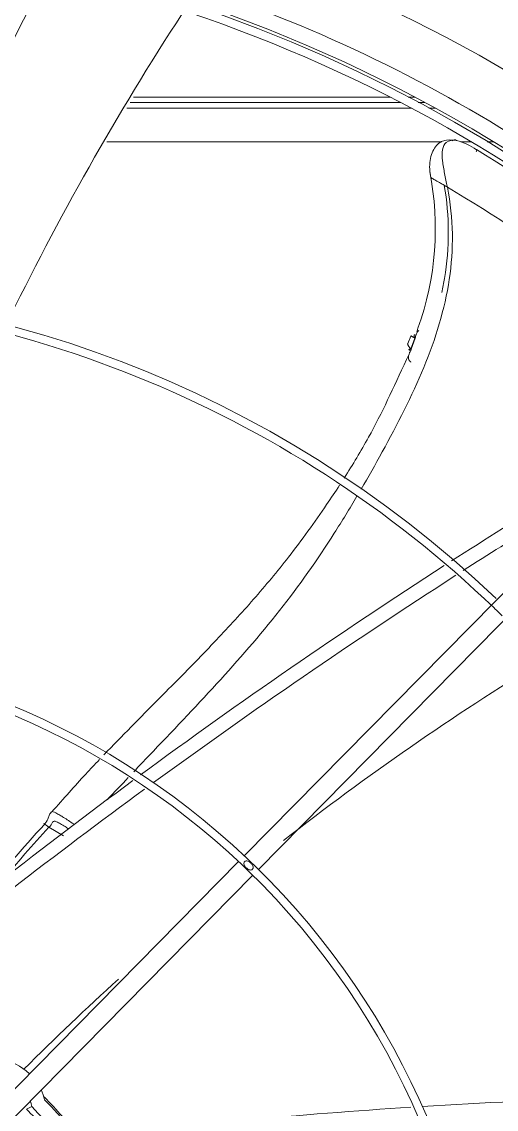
# Model space of a CAD drawing. Header units: millimetres. Extents: x 113490 to 142599, y -20467 to 115.
# Drawn here: x 134962.6 to 135107.7, y -10194.2 to -9861.9 of the extents above; entities that cross this region are included whole.
import ezdxf

# ---------------------------------------------------------------- set-up
doc = ezdxf.new("R2010")
doc.units = ezdxf.units.MM
doc.layers.add('DV3_0', color=7, linetype='Continuous')

msp = doc.modelspace()

# ---------------------------------------------------------------- linework, layer by layer
at = {"layer": 'DV3_0', "color": 7, "linetype": 'Continuous', "lineweight": 20}
for p, q in [((134996.71, -9884.99), (135075.26, -9884.99)), ((135080.71, -9884.99), (135082.86, -9884.99)), ((135081.8, -9888.39), (134994.69, -9888.39)), ((135089.17, -9888.39), (135087.08, -9888.39)), ((135081.53, -9961.91), (135082.72, -9958.59))]:
    msp.add_line(p, q, dxfattribs=at)
at = {"layer": 'DV3_0', "color": 7, "linetype": 'Continuous', "lineweight": 15}
for p, q in [((134995.76, -9886.59), (135078.37, -9886.59)), ((135083.74, -9886.59), (135085.86, -9886.59)), ((134988.62, -9898.59), (135091, -9898.59)), ((135096.81, -9898.59), (135100, -9898.59)), ((135104.87, -9898.59), (135106.8, -9898.59)), ((135083.72, -9955.61), (135083.33, -9956.77)), ((135081.61, -9957.85), (135080.51, -9960.51)), ((135081.66, -9961.97), (135082.84, -9958.65)), ((135082.84, -9958.65), (135082.72, -9958.59)), ((135183.36, -9961.9), (135030.62, -10116.79)), ((135080.89, -9963.75), (135080.21, -9965.14)), ((135034.94, -10120.95), (135187.66, -9966.08)), ((134970.85, -10108.08), (134975.33, -10110.72)), ((135028.86, -10118.57), (134878.36, -10271.19)), ((134883.28, -10274.75), (135033.19, -10122.73)), ((134963.99, -10194.24), (134965.6, -10193.44))]:
    msp.add_line(p, q, dxfattribs=at)
for centre, radius, start, end in [((134869.24, -10288.99), 551.5, 15.4775, 74.5225), ((134869.24, -10288.99), 477.5, 46.9802, 133.0198), ((134869.24, -10288.99), 456, 45.9967, 135.345), ((134869.24, -10288.99), 453.5, 45.9921, 90), ((136590.83, -10712.04), 1840.9, 151.96336, 155.42218), ((136668.01, -10747.41), 1921.39, 152.07515, 155.37903), ((134869.24, -10288.99), 457, 46.1533, 71.5308), ((135742.24, -10335.96), 872.25, 146.87909, 154.10499), ((135094.63, -9901.9), 3.79, 77.061, 126.3859), ((135094.93, -9899.05), 1.01, 56.9571, 135.7951), ((135095.52, -9897.99), 0.229, 257.3221, 265.2989), ((135090.39, -9917.18), 19.65, 55.265, 74.9071), ((134868.95, -10289.29), 452.62, 46.1596, 59.0713), ((134999.13, -9925.17), 89.89, 340.2075, 11.1643), ((135008.18, -9926.37), 84.81, 350.506, 9.7892), ((134964.86, -9937.49), 130.27, 11.0605, 11.1618), ((134994.08, -9924.56), 99.02, 348.2937, 350.8181), ((134869.24, -10288.99), 346, 46.4603, 135.3186), ((134869.24, -10288.99), 343.5, 46.1768, 90), ((135085.69, -9952.24), 10.53, 246.7388, 247.5077), ((136088.82, -11575.64), 1840.9, 120.41446, 122.71107), ((136134.63, -11647.12), 1921.39, 121.04565, 122.66649), ((136088.82, -11575.64), 1840.9, 122.79433, 126.30553), ((136134.63, -11647.12), 1921.39, 122.74609, 126.08801), ((134869.24, -10288.99), 343.5, 46.146, 46.1768), ((134869.24, -10288.99), 343.5, 45.622, 46.146), ((134869.24, -10288.99), 236, 46.5586, 135.2674), ((134869.24, -10288.99), 233.5, 46.5418, 90), ((135578.25, -10800.46), 872.22, 121.56134, 127.88902), ((136088.82, -11575.64), 1840.9, 126.39449, 129.58672), ((136134.63, -11647.12), 1921.39, 126.18988, 129.21483), ((135271.32, -10386.86), 411.46, 137.1813, 141.3215), ((135281.1, -10392.88), 421.15, 137.4489, 140.4249), ((134869.24, -10288.99), 236, 45.7307, 46.5586), ((134869.24, -10288.99), 233.5, 45.8392, 46.5418), ((134869.24, -10288.99), 233.5, 316.4663, 45.8392), ((134869.24, -10288.99), 236, 45.7088, 45.7307), ((134869.24, -10288.99), 236, 317.0271, 45.7088), ((135578.25, -10800.46), 872.22, 132.21456, 134.84001), ((134953.55, -10195.35), 16.5, 46.3964, 81.8862), ((134953.55, -10195.35), 16.5, 14.1138, 25.142), ((134953.55, -10195.35), 12.2, 9.0148, 17.4816), ((134869.24, -10288.99), 140.5, 37.8001, 44.5323), ((134869.24, -10288.99), 140, 6.7677, 44.2323), ((135199.61, -12030.74), 1840.9, 90.07296, 93.56963), ((134869.24, -10288.99), 134, 38.7483, 45.0009), ((134869.24, -10288.99), 135.7, 6.2429, 44.7571), ((135199.61, -12030.74), 1840.9, 93.67624, 96.85972)]:
    msp.add_arc(centre, radius, start, end, dxfattribs=at)
at = {"layer": 'DV3_0', "color": 7, "linetype": 'Continuous', "lineweight": 20}
for centre, radius, start, end in [((134869.24, -10288.99), 461.75, 46.1456, 74.9574), ((134871.26, -10287.1), 435.17, 46.1979, 59.4106)]:
    msp.add_arc(centre, radius, start, end, dxfattribs=at)
at = {"layer": 'DV3_0', "color": 7, "linetype": 'Continuous', "lineweight": 15}
for points, knots in [([(135091.58, -9898.33), (135091.12, -9898.49), (135090.22, -9898.84), (135088.98, -9900.07), (135087.98, -9901.93), (135087.35, -9904.28), (135087.21, -9906.98), (135087.46, -9908.65), (135087.62, -9909.62)], [0, 0, 0, 0, 0.123231, 0.287955, 0.462255, 0.642912, 0.824473, 1, 1, 1, 1]), ([(135092.38, -9898.85), (135091.78, -9899.36), (135091.42, -9900.13), (135091.07, -9902.04), (135091.09, -9903.19), (135091.36, -9905.68), (135091.6, -9907.02), (135092.13, -9909.69), (135092.42, -9911.03), (135092.67, -9912.27)], [0, 0, 0, 0, 0.25, 0.25, 0.5, 0.5, 0.75, 0.75, 1, 1, 1, 1]), ([(135066.32, -10004.81), (135068.52, -10001.04), (135070.66, -9997.24), (135077.4, -9984.96), (135081.86, -9976.36), (135089.11, -9958.8), (135091.9, -9949.83), (135094.64, -9931.5), (135094.62, -9922.13), (135092.71, -9912.5)], [0.5681808, 0.5681808, 0.5681808, 0.5681808, 0.625, 0.625, 0.75, 0.75, 0.875, 0.875, 1, 1, 1, 1]), ([(135087.6, -9909.54), (135087.61, -9909.54), (135087.69, -9909.58), (135087.92, -9909.72), (135088.36, -9909.97), (135088.84, -9910.24), (135089.49, -9910.61), (135090.29, -9911.08), (135091.32, -9911.68), (135092.21, -9912.2), (135092.71, -9912.5)], [0.4374994, 0.4374994, 0.4374994, 0.4374994, 0.4998211, 0.6248763, 0.6874038, 0.7499314, 0.812459, 0.8749866, 0.9375141, 0.9999951, 0.9999951, 0.9999951, 0.9999951]), ([(135082.72, -9958.59), (135082.67, -9958.56), (135082.57, -9958.5), (135082.44, -9958.43), (135082.31, -9958.35), (135082.2, -9958.29), (135082.09, -9958.23), (135081.99, -9958.18), (135081.91, -9958.13), (135081.83, -9958.09), (135081.76, -9958.06), (135081.7, -9958.04), (135081.65, -9958.02), (135081.62, -9958), (135081.59, -9957.99), (135081.57, -9957.99), (135081.56, -9958), (135081.56, -9958), (135081.56, -9958)], [0, 0, 0, 0, 0.0311137, 0.0619047, 0.0923728, 0.1225191, 0.1523454, 0.1818546, 0.2110506, 0.2399387, 0.268525, 0.2968177, 0.3248276, 0.3525658, 0.3800436, 0.4072714, 0.4342595, 0.4395457, 0.4395457, 0.4395457, 0.4395457]), ([(135082.72, -9958.59), (135082.72, -9958.57), (135082.72, -9958.53), (135082.7, -9958.48), (135082.68, -9958.41), (135082.65, -9958.33), (135082.6, -9958.23), (135082.54, -9958.07), (135082.5, -9957.91), (135082.51, -9957.72), (135082.63, -9957.58), (135082.82, -9957.66), (135082.91, -9957.7)], [0, 0, 0, 0, 0.012084, 0.035764, 0.071851, 0.12021, 0.179925, 0.272988, 0.439319, 0.559714, 0.789237, 1, 1, 1, 1]), ([(135082.84, -9958.65), (135082.86, -9958.58), (135082.92, -9958.41), (135083.02, -9958.04), (135083.15, -9957.58), (135083.39, -9956.97), (135083.65, -9956.53), (135083.89, -9956.32), (135083.94, -9956.28)], [0, 0, 0, 0, 0.0429002, 0.1091943, 0.2347989, 0.3498566, 0.5249439, 0.5623532, 0.5623532, 0.5623532, 0.5623532]), ([(135081.53, -9961.91), (135081.49, -9961.86), (135081.4, -9961.76), (135081.28, -9961.61), (135081.16, -9961.47), (135081.05, -9961.33), (135080.95, -9961.19), (135080.86, -9961.06), (135080.78, -9960.94), (135080.71, -9960.82), (135080.66, -9960.71), (135080.62, -9960.6), (135080.59, -9960.51), (135080.58, -9960.42), (135080.58, -9960.34), (135080.61, -9960.27), (135080.63, -9960.23), (135080.65, -9960.22)], [0, 0, 0, 0, 0.0311661, 0.0627807, 0.0948218, 0.1272711, 0.1601151, 0.1933452, 0.2269583, 0.2609572, 0.2953511, 0.3301562, 0.3653956, 0.4011001, 0.4373078, 0.4740646, 0.5114239, 0.5114239, 0.5114239, 0.5114239]), ([(135081.56, -9965.92), (135081.51, -9965.89), (135081.43, -9965.83), (135081.32, -9965.73), (135081.23, -9965.64), (135081.14, -9965.55), (135081.07, -9965.45), (135080.96, -9965.3), (135080.85, -9965.07), (135080.77, -9964.72), (135080.78, -9964.29), (135080.88, -9963.75), (135081.05, -9963.28), (135081.22, -9962.91), (135081.35, -9962.65), (135081.46, -9962.44), (135081.53, -9962.28), (135081.57, -9962.2), (135081.6, -9962.12), (135081.64, -9962.04), (135081.66, -9961.99), (135081.66, -9961.97)], [0, 0, 0, 0, 0.034241, 0.066465, 0.096696, 0.125001, 0.151472, 0.176226, 0.25207, 0.325623, 0.425466, 0.55097, 0.706068, 0.768852, 0.834053, 0.905379, 0.925458, 0.944909, 0.964128, 0.982722, 1, 1, 1, 1]), ([(135081.19, -9962.27), (135081.13, -9962.26), (135081.02, -9962.23), (135080.89, -9962.15), (135080.88, -9962.08), (135080.99, -9962.04), (135081.14, -9962.03), (135081.31, -9962.03), (135081.43, -9962.02), (135081.51, -9961.98), (135081.53, -9961.93), (135081.53, -9961.91)], [0, 0, 0, 0, 0.128959, 0.223426, 0.47224, 0.607766, 0.749503, 0.893225, 0.958473, 0.988067, 1, 1, 1, 1]), ([(135080.21, -9965.14), (135076.18, -9973.97), (135070.85, -9985.5), (135063.78, -9997.25), (135061.15, -10001.38)], [0, 0, 0, 0, 0.1495548, 0.2319685, 0.2319685, 0.2319685, 0.2319685]), ([(135059.76, -10003.53), (135058.46, -10005.53), (135053.43, -10013.07), (135044.92, -10024.81), (135033.56, -10038.52), (135021.77, -10051.31), (135009.13, -10064.2), (134997.64, -10075.73), (134990.42, -10083.1), (134987.7, -10085.94)], [0.2462901, 0.2462901, 0.2462901, 0.2462901, 0.286371, 0.3982657, 0.4930433, 0.5876827, 0.6932241, 0.798583, 0.8652718, 0.8652718, 0.8652718, 0.8652718]), ([(134996.82, -10091.1), (134998.38, -10089.46), (134999.94, -10087.82), (135008.48, -10078.86), (135015.42, -10071.62), (135028.86, -10056.94), (135035.35, -10049.53), (135047.41, -10034.22), (135052.95, -10026.32), (135060.51, -10014.5), (135062.82, -10010.73), (135065.07, -10006.93)], [0.0971663, 0.0971663, 0.0971663, 0.0971663, 0.125, 0.125, 0.25, 0.25, 0.375, 0.375, 0.5, 0.5, 0.557529, 0.557529, 0.557529, 0.557529]), ([(134986.32, -10087.38), (134984.9, -10088.88), (134979.98, -10094.11), (134975.49, -10099.19), (134971.69, -10103.49)], [0.8765408, 0.8765408, 0.8765408, 0.8765408, 0.9116272, 1, 1, 1, 1]), ([(134969.52, -10107.2), (134969.64, -10107.05), (134969.88, -10106.77), (134970.18, -10106.3), (134970.44, -10105.8), (134970.66, -10105.29), (134970.96, -10104.53), (134971.31, -10103.65), (134971.71, -10103.24), (134972.25, -10103.36), (134973.05, -10103.73), (134974.14, -10104.34), (134975.46, -10105.13), (134976.85, -10106.02), (134977.96, -10106.77), (134978.55, -10107.19), (134978.65, -10107.26)], [0, 0, 0, 0, 0.0308823, 0.0618034, 0.0937273, 0.1276085, 0.1643607, 0.2562228, 0.3477186, 0.4000812, 0.475582, 0.5732089, 0.6560123, 0.760322, 0.8589949, 0.8797353, 0.8797353, 0.8797353, 0.8797353]), ([(134969.52, -10107.2), (134969.24, -10106.91), (134969.24, -10106.85), (134969.78, -10107.2), (134970.31, -10107.62), (134970.85, -10108.08)], [0, 0, 0, 0, 0.5, 0.5, 1, 1, 1, 1]), ([(134970.85, -10108.08), (134971.45, -10107.62), (134971.74, -10106.97), (134972.15, -10106.37), (134972.29, -10106.24), (134972.56, -10106.2), (134972.64, -10106.21), (134972.86, -10106.27), (134973.01, -10106.33), (134973.53, -10106.56), (134973.97, -10106.8), (134974.86, -10107.3), (134975.34, -10107.58), (134976.2, -10108.11), (134976.58, -10108.35), (134976.97, -10108.6)], [0, 0, 0, 0, 0.25, 0.25, 0.375, 0.375, 0.4375, 0.4375, 0.5, 0.5, 0.625, 0.625, 0.75, 0.75, 0.850587, 0.850587, 0.850587, 0.850587]), ([(135033.11, -10120.9), (135033.06, -10120.94), (135032.97, -10121.02), (135032.73, -10121.14), (135032.33, -10121.17), (135031.9, -10120.99), (135031.51, -10120.73), (135031.2, -10120.45), (135030.92, -10120.15), (135030.64, -10119.78), (135030.46, -10119.36), (135030.49, -10118.97), (135030.6, -10118.74), (135030.68, -10118.65), (135030.72, -10118.6)], [0, 0, 0, 0, 0.040488, 0.081902, 0.180627, 0.320355, 0.409206, 0.504808, 0.600124, 0.687341, 0.822717, 0.918807, 0.959755, 1, 1, 1, 1]), ([(135030.72, -10118.6), (135030.76, -10118.56), (135030.85, -10118.48), (135031.09, -10118.36), (135031.49, -10118.32), (135031.93, -10118.5), (135032.32, -10118.77), (135032.63, -10119.04), (135032.91, -10119.34), (135033.18, -10119.71), (135033.37, -10120.13), (135033.34, -10120.53), (135033.23, -10120.76), (135033.15, -10120.85), (135033.11, -10120.9)], [0, 0, 0, 0, 0.040529, 0.082096, 0.181604, 0.321297, 0.409637, 0.504692, 0.598943, 0.685714, 0.821727, 0.918717, 0.959765, 1, 1, 1, 1])]:
    msp.add_open_spline(points, degree=3, knots=knots, dxfattribs=at)
for points in [[(135094.53, -9898.08), (135092.71, -9898.04), (135091.72, -9898.13), (135091.58, -9898.33)], [(134988.73, -10099.66), (134990.87, -10097.38), (134993.01, -10095.12), (134995.15, -10092.87)]]:
    msp.add_open_spline(points, degree=3, dxfattribs=at)
at = {"layer": 'DV3_0', "color": 7, "linetype": 'Continuous', "lineweight": 20}
msp.add_open_spline([(135101.58, -9901.04), (135101.65, -9901.05), (135101.68, -9901.13), (135101.64, -9901.36), (135101.58, -9901.52), (135101.48, -9901.64)], degree=3, knots=[0, 0, 0, 0, 0.5, 0.5, 1, 1, 1, 1], dxfattribs=at)

doc.saveas('drawing.dxf')
